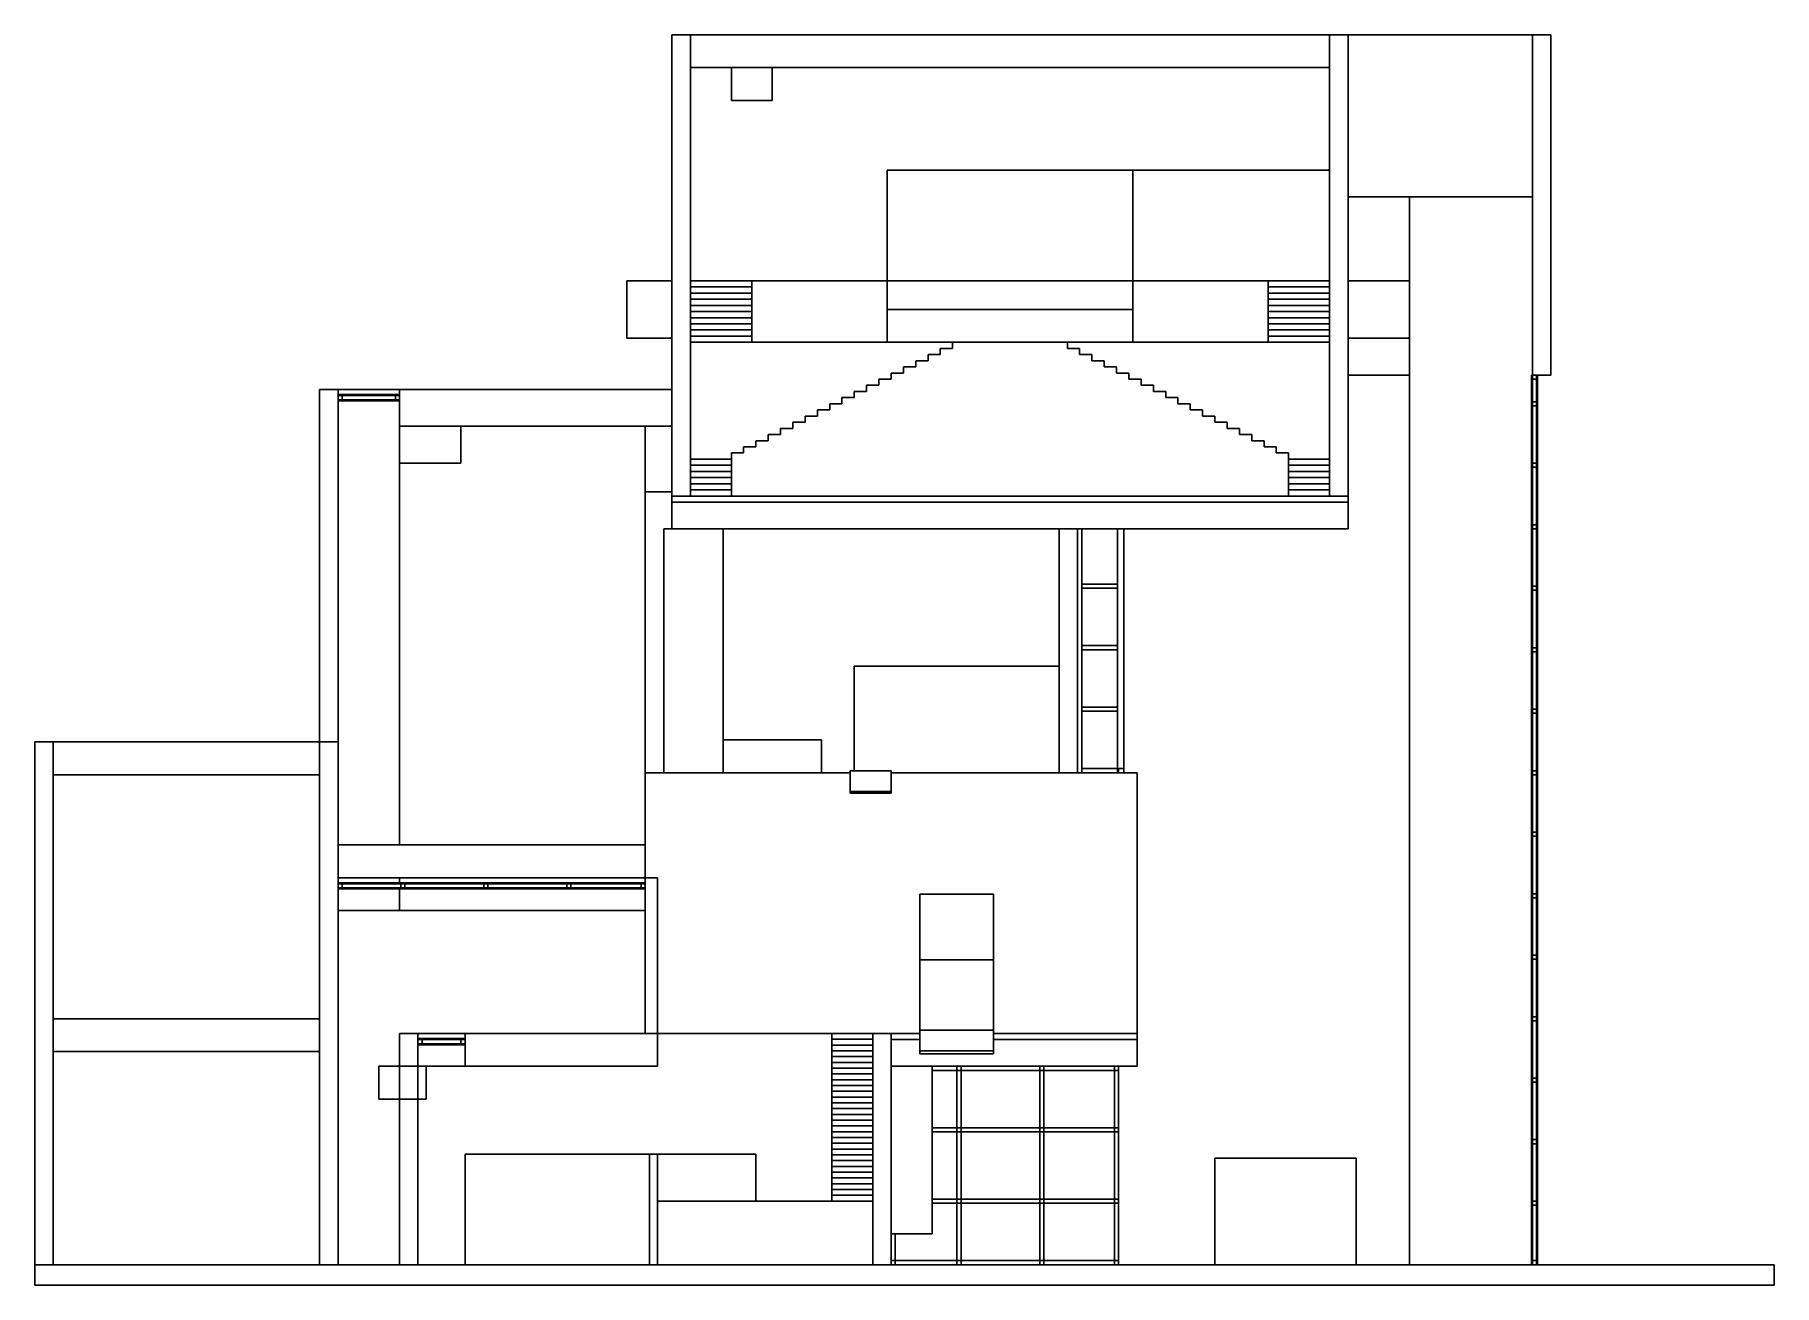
# Model space of a CAD drawing. Extents: x -21225 to 21225, y -15250 to 15250.
import ezdxf

# ---------------------------------------------------------------- set-up
doc = ezdxf.new("R2010")
doc.units = 0
doc.layers.get('0').update_dxf_attribs({"linetype": 'CONTINUOUS'})
doc.layers.add('SECTIONCUTEDGES', color=7, linetype='CONTINUOUS')

msp = doc.modelspace()

# ---------------------------------------------------------------- linework, layer by layer
for p, q in [((-4226, 14450), (-4226, 13650)), ((-3226, 14450), (-3226, 13650)), ((-4226, 13650), (-3226, 13650)), ((-426, 9250), (-426, 11950)), ((5574, 11950), (-426, 11950)), ((5574, 9250), (5574, 11950)), ((5574, 11950), (10374, 11950)), ((12324, 9250), (12324, 11300)), ((-5676, 9250), (-6776, 9250)), ((-6776, 9250), (-6776, 7850)), ((-5226, 9250), (-3726, 9250)), ((-5226, 9100), (-3726, 9100)), ((-3726, 8950), (-5226, 8950)), ((-3726, 9250), (-426, 9250)), ((-3726, 9100), (-3726, 9250)), ((-3726, 8950), (-3726, 9100)), ((-3726, 8800), (-3726, 8950)), ((-426, 8550), (-426, 9250)), ((-426, 9250), (5574, 9250)), ((5574, 9250), (5574, 8550)), ((5574, 9250), (8874, 9250)), ((8874, 9250), (10374, 9250)), ((8874, 9100), (8874, 9250)), ((8874, 9100), (10374, 9100)), ((8874, 8950), (8874, 9100)), ((10374, 8950), (8874, 8950)), ((8874, 8800), (8874, 8950)), ((12324, 9250), (10824, 9250)), ((12324, 7850), (12324, 9250)), ((-3726, 8800), (-5226, 8800)), ((-5226, 8650), (-3726, 8650)), ((-5226, 8500), (-3726, 8500)), ((-3726, 8650), (-3726, 8800)), ((-3726, 8500), (-3726, 8650)), ((-3726, 8350), (-3726, 8500)), ((5574, 8550), (-426, 8550)), ((-426, 7750), (-426, 8550)), ((5574, 7750), (5574, 8550)), ((10374, 8800), (8874, 8800)), ((8874, 8650), (8874, 8800)), ((8874, 8650), (10374, 8650)), ((8874, 8500), (8874, 8650)), ((8874, 8500), (10374, 8500)), ((8874, 8350), (8874, 8500)), ((-5226, 8350), (-3726, 8350)), ((-5226, 8200), (-3726, 8200)), ((-3726, 8200), (-3726, 8350)), ((-3726, 8050), (-3726, 8200)), ((8874, 8350), (10374, 8350)), ((8874, 8200), (8874, 8350)), ((8874, 8200), (10374, 8200)), ((8874, 8050), (8874, 8200)), ((-6776, 7850), (-5676, 7850)), ((-5226, 8050), (-3726, 8050)), ((-5226, 7900), (-3726, 7900)), ((-3726, 7750), (-5226, 7750)), ((-3726, 7900), (-3726, 8050)), ((-3726, 7750), (-3726, 7900)), ((-426, 7750), (-3726, 7750)), ((1174, 7750), (-426, 7750)), ((1174, 7750), (3974, 7750)), ((1174, 7600), (1174, 7750)), ((3974, 7600), (3974, 7750)), ((5574, 7750), (3974, 7750)), ((8874, 7750), (5574, 7750)), ((8874, 8050), (10374, 8050)), ((8874, 7900), (8874, 8050)), ((8874, 7750), (8874, 7900)), ((8874, 7900), (10374, 7900)), ((10374, 7750), (8874, 7750)), ((12324, 7850), (10824, 7850)), ((12324, 6950), (12324, 7850)), ((574, 7300), (274, 7300)), ((274, 7150), (274, 7300)), ((874, 7450), (574, 7450)), ((574, 7300), (574, 7450)), ((1174, 7600), (874, 7600)), ((874, 7450), (874, 7600)), ((3974, 7600), (4274, 7600)), ((4274, 7450), (4274, 7600)), ((4274, 7450), (4574, 7450)), ((4574, 7300), (4574, 7450)), ((4574, 7300), (4874, 7300)), ((4874, 7150), (4874, 7300)), ((-326, 6850), (-626, 6850)), ((-626, 6700), (-626, 6850)), ((-26, 7000), (-326, 7000)), ((-326, 6850), (-326, 7000)), ((274, 7150), (-26, 7150)), ((-26, 7000), (-26, 7150)), ((4874, 7150), (5174, 7150)), ((5174, 7000), (5174, 7150)), ((5174, 7000), (5474, 7000)), ((5474, 6850), (5474, 7000)), ((5474, 6850), (5774, 6850)), ((5774, 6700), (5774, 6850)), ((12324, 6950), (10824, 6950)), ((12324, -14750), (12324, 6950)), ((15300, 6850), (15300, 6300)), ((15450, 6850), (15450, 6300)), ((-13825, 6600), (-12325, 6600)), ((-12425, 6475), (-13725, 6475)), ((-1226, 6400), (-1526, 6400)), ((-1526, 6250), (-1526, 6400)), ((-926, 6550), (-1226, 6550)), ((-1226, 6400), (-1226, 6550)), ((-626, 6700), (-926, 6700)), ((-926, 6550), (-926, 6700)), ((5774, 6700), (6074, 6700)), ((6074, 6550), (6074, 6700)), ((6074, 6550), (6374, 6550)), ((6374, 6400), (6374, 6550)), ((6374, 6400), (6674, 6400)), ((6674, 6250), (6674, 6400)), ((-13725, 6325), (-12425, 6325)), ((-2126, 5950), (-2426, 5950)), ((-2426, 5800), (-2426, 5950)), ((-1826, 6100), (-2126, 6100)), ((-2126, 5950), (-2126, 6100)), ((-1526, 6250), (-1826, 6250)), ((-1826, 6100), (-1826, 6250)), ((6674, 6250), (6974, 6250)), ((6974, 6100), (6974, 6250)), ((6974, 6100), (7274, 6100)), ((7274, 5950), (7274, 6100)), ((7274, 5950), (7574, 5950)), ((7574, 5800), (7574, 5950)), ((15300, 6200), (15300, 4800)), ((15450, 6200), (15450, 4800)), ((-6325, 5700), (-6325, 4100)), ((-2726, 5650), (-3026, 5650)), ((-3026, 5500), (-3026, 5650)), ((-2426, 5800), (-2726, 5800)), ((-2726, 5650), (-2726, 5800)), ((7574, 5800), (7874, 5800)), ((7874, 5650), (7874, 5800)), ((7874, 5650), (8174, 5650)), ((8174, 5500), (8174, 5650)), ((-3626, 5200), (-3926, 5200)), ((-3926, 5050), (-3926, 5200)), ((-3326, 5350), (-3626, 5350)), ((-3626, 5200), (-3626, 5350)), ((-3026, 5500), (-3326, 5500)), ((-3326, 5350), (-3326, 5500)), ((8174, 5500), (8474, 5500)), ((8474, 5350), (8474, 5500)), ((8474, 5350), (8774, 5350)), ((8774, 5200), (8774, 5350)), ((8774, 5200), (9074, 5200)), ((9074, 5050), (9074, 5200)), ((-12325, -4510), (-12325, 4800)), ((-4226, 4900), (-5226, 4900)), ((-4226, 4750), (-5226, 4750)), ((-3926, 5050), (-4226, 5050)), ((-4226, 4900), (-4226, 5050)), ((-4226, 4900), (-4226, 4750)), ((-4226, 4600), (-4226, 4750)), ((9074, 5050), (9374, 5050)), ((9374, 4900), (9374, 5050)), ((9374, 4900), (10374, 4900)), ((9374, 4900), (9374, 4750)), ((10374, 4750), (9374, 4750)), ((9374, 4600), (9374, 4750)), ((15300, 4700), (15300, 3300)), ((15450, 4700), (15450, 3300)), ((-4226, 4600), (-5226, 4600)), ((-4226, 4450), (-5226, 4450)), ((-4226, 4300), (-5226, 4300)), ((-4226, 4450), (-4226, 4600)), ((-4226, 4300), (-4226, 4450)), ((-4226, 4150), (-4226, 4300)), ((9374, 4600), (10374, 4600)), ((9374, 4450), (9374, 4600)), ((9374, 4300), (9374, 4450)), ((10374, 4450), (9374, 4450)), ((9374, 4300), (10374, 4300)), ((9374, 4150), (9374, 4300)), ((-6325, 4100), (-6325, -2750)), ((-5676, 4100), (-6325, 4100)), ((-4226, 4150), (-5226, 4150)), ((-4226, 4000), (-4226, 4150)), ((9374, 4150), (10374, 4150)), ((9374, 4000), (9374, 4150)), ((-5875, 3200), (-5676, 3200)), ((-5875, 3200), (-5875, -2750)), ((-4425, 3200), (-4425, -1950)), ((3775, 3200), (3775, -150)), ((4225, -2750), (4225, 3200)), ((4325, 1850), (4325, 3200)), ((5200, 1850), (5200, 3200)), ((5350, 3200), (5350, -2650)), ((15300, 3200), (15300, 1800)), ((15450, 3200), (15450, 1800)), ((4325, 1850), (4325, 1750)), ((5200, 1850), (4325, 1850)), ((4325, 1750), (5200, 1750)), ((4325, 350), (4325, 1750)), ((5200, 1750), (5200, 1850)), ((5200, 350), (5200, 1750)), ((15300, 1700), (15300, 300)), ((15450, 1700), (15450, 300)), ((4325, 350), (4325, 250)), ((5200, 350), (4325, 350)), ((4325, 250), (5200, 250)), ((4325, -1150), (4325, 250)), ((5200, 250), (5200, 350)), ((5200, -1150), (5200, 250)), ((15300, 200), (15300, -1200)), ((15450, 200), (15450, -1200)), ((-1225, -2704), (-1225, -150)), ((-1225, -150), (3775, -150)), ((3775, -150), (3775, -2750)), ((4325, -1150), (4325, -1250)), ((5200, -1150), (4325, -1150)), ((4325, -1250), (5200, -1250)), ((4325, -2650), (4325, -1250)), ((5200, -1250), (5200, -1150)), ((5200, -2650), (5200, -1250)), ((15300, -1300), (15300, -2700)), ((15450, -1300), (15450, -2700)), ((-2025, -1950), (-4425, -1950)), ((-4425, -1950), (-4425, -2750)), ((-2025, -1950), (-2025, -2750)), ((-5875, -2750), (-6325, -2750)), ((-6325, -4510), (-6325, -2750)), ((-4425, -2750), (-5875, -2750)), ((-2025, -2750), (-4425, -2750)), ((-1325, -2750), (-2025, -2750)), ((3775, -2750), (-325, -2750)), ((4225, -2750), (3775, -2750)), ((4225, -2750), (4325, -2750)), ((4325, -2650), (4325, -2750)), ((5200, -2650), (4325, -2650)), ((4325, -2750), (5200, -2750)), ((5200, -2750), (5200, -2650)), ((5200, -2750), (5220, -2750)), ((5220, -2750), (5220, -2650)), ((5220, -2650), (5225, -2650)), ((5220, -2750), (5225, -2750)), ((5225, -2650), (5350, -2650)), ((5225, -2650), (5225, -2750)), ((5225, -2750), (5350, -2750)), ((5350, -2750), (5350, -2650)), ((5350, -2750), (5675, -2750)), ((5675, -9110), (5675, -2750)), ((15300, -2800), (15300, -4200)), ((15450, -2800), (15450, -4200)), ((-1325, -3250), (-1325, -3204)), ((-1325, -3250), (-325, -3250)), ((-325, -3204), (-325, -3250)), ((-12325, -4510), (-13825, -4510)), ((-6325, -4510), (-12325, -4510)), ((-6325, -5310), (-6325, -4510)), ((15300, -4300), (15300, -5700)), ((15450, -4300), (15450, -5700)), ((-12325, -5310), (-13825, -5310)), ((-12325, -5435), (-13725, -5435)), ((-12325, -5435), (-12325, -5310)), ((-6325, -5310), (-12325, -5310)), ((-12292, -5435), (-12325, -5435)), ((-10267, -5435), (-12192, -5435)), ((-8242, -5435), (-10167, -5435)), ((-6425, -5435), (-8142, -5435)), ((-13725, -5585), (-12325, -5585)), ((-12325, -6110), (-12325, -5585)), ((-12325, -5585), (-12292, -5585)), ((-12192, -5585), (-10267, -5585)), ((-10167, -5585), (-8242, -5585)), ((-8142, -5585), (-6425, -5585)), ((2175, -5710), (375, -5710)), ((375, -5710), (375, -7310)), ((2175, -7310), (2175, -5710)), ((15300, -5800), (15300, -7200)), ((15450, -5800), (15450, -7200)), ((-13825, -6110), (-12325, -6110)), ((-6325, -6110), (-12325, -6110)), ((2175, -7310), (375, -7310)), ((375, -7310), (375, -9032)), ((2175, -9032), (2175, -7310)), ((15300, -7300), (15300, -8700)), ((15450, -7300), (15450, -8700)), ((15300, -8800), (15300, -10200)), ((15450, -8800), (15450, -10200)), ((-10725, -9110), (-11875, -9110)), ((-10825, -9235), (-11775, -9235)), ((-1775, -9110), (-6025, -9110)), ((-1775, -9110), (-775, -9110)), ((-1775, -9110), (-1775, -9251)), ((-1775, -9392), (-1775, -9251)), ((-1775, -9251), (-775, -9251)), ((375, -9110), (-325, -9110)), ((-325, -9260), (375, -9260)), ((5675, -9110), (2175, -9110)), ((2175, -9260), (5675, -9260)), ((5675, -9260), (5675, -9110)), ((5675, -9910), (5675, -9260)), ((-11775, -9385), (-10825, -9385)), ((-1775, -9392), (-775, -9392)), ((-1775, -9533), (-1775, -9392)), ((-1775, -9674), (-1775, -9533)), ((-1775, -9533), (-775, -9533)), ((-1775, -9815), (-1775, -9674)), ((-1775, -9674), (-775, -9674)), ((375, -9610), (375, -9532)), ((375, -9610), (2175, -9610)), ((2175, -9610), (2175, -9532)), ((-11675, -9910), (-10725, -9910)), ((-1775, -9956), (-1775, -9815)), ((-1775, -9815), (-775, -9815)), ((-1775, -10097), (-1775, -9956)), ((-1775, -9956), (-775, -9956)), ((-1775, -10097), (-775, -10097)), ((-1775, -10238), (-1775, -10097)), ((-325, -9910), (675, -9910)), ((675, -9910), (675, -10010)), ((675, -9910), (1279, -9910)), ((675, -10010), (1279, -10010)), ((675, -10010), (675, -11410)), ((1279, -9910), (1379, -9910)), ((1279, -9910), (1279, -10010)), ((1279, -10010), (1379, -10010)), ((1279, -10010), (1279, -11410)), ((1379, -9910), (3304, -9910)), ((1379, -9910), (1379, -10010)), ((1379, -10010), (3304, -10010)), ((1379, -10010), (1379, -11410)), ((3304, -9910), (3404, -9910)), ((3304, -9910), (3304, -10010)), ((3304, -10010), (3404, -10010)), ((3304, -10010), (3304, -11410)), ((3404, -9910), (5125, -9910)), ((3404, -9910), (3404, -10010)), ((3404, -10010), (5125, -10010)), ((3404, -10010), (3404, -11410)), ((5125, -9910), (5225, -9910)), ((5125, -9910), (5125, -10010)), ((5125, -10010), (5225, -10010)), ((5125, -10010), (5125, -11410)), ((5225, -9910), (5675, -9910)), ((5225, -9910), (5225, -10010)), ((5225, -10010), (5225, -11410)), ((-1775, -10379), (-1775, -10238)), ((-1775, -10238), (-775, -10238)), ((-1775, -10520), (-1775, -10379)), ((-1775, -10379), (-775, -10379)), ((-1775, -10661), (-1775, -10520)), ((-1775, -10520), (-775, -10520)), ((15300, -10300), (15300, -11700)), ((15450, -10300), (15450, -11700)), ((-1775, -10802), (-1775, -10661)), ((-1775, -10661), (-775, -10661)), ((-1775, -10802), (-775, -10802)), ((-1775, -10943), (-1775, -10802)), ((-1775, -10943), (-775, -10943)), ((-1775, -11084), (-1775, -10943)), ((-1775, -11225), (-1775, -11084)), ((-1775, -11084), (-775, -11084)), ((-1775, -11366), (-1775, -11225)), ((-1775, -11225), (-775, -11225)), ((-1775, -11366), (-775, -11366)), ((-1775, -11507), (-1775, -11366)), ((675, -11410), (1279, -11410)), ((675, -11410), (675, -11510)), ((1279, -11410), (1379, -11410)), ((1279, -11410), (1279, -11510)), ((1379, -11410), (3304, -11410)), ((1379, -11410), (1379, -11510)), ((3304, -11410), (3404, -11410)), ((3304, -11410), (3304, -11510)), ((3404, -11410), (5125, -11410)), ((3404, -11410), (3404, -11510)), ((5125, -11410), (5225, -11410)), ((5125, -11410), (5125, -11510)), ((5225, -11410), (5225, -11510)), ((-1775, -11507), (-775, -11507)), ((-1775, -11648), (-1775, -11507)), ((-1775, -11648), (-775, -11648)), ((-1775, -11789), (-1775, -11648)), ((-1775, -11789), (-775, -11789)), ((-1775, -11930), (-1775, -11789)), ((675, -11510), (1279, -11510)), ((675, -11510), (675, -13150)), ((1279, -11510), (1279, -13150)), ((1279, -11510), (1379, -11510)), ((1379, -11510), (3304, -11510)), ((1379, -11510), (1379, -13150)), ((3304, -11510), (3404, -11510)), ((3304, -11510), (3304, -13150)), ((3404, -11510), (5125, -11510)), ((3404, -11510), (3404, -13150)), ((5125, -11510), (5225, -11510)), ((5125, -11510), (5125, -13150)), ((5225, -11510), (5225, -13150)), ((15300, -11800), (15300, -13200)), ((15450, -11800), (15450, -13200)), ((-6225, -12050), (-10725, -12050)), ((-10725, -12050), (-10725, -14750)), ((-6025, -12050), (-3625, -12050)), ((-3625, -13199), (-3625, -12050)), ((-1775, -11930), (-775, -11930)), ((-1775, -12071), (-1775, -11930)), ((-1775, -12212), (-1775, -12071)), ((-1775, -12071), (-775, -12071)), ((-1775, -12353), (-1775, -12212)), ((-1775, -12212), (-775, -12212)), ((7575, -14750), (7575, -12150)), ((11025, -12150), (7575, -12150)), ((11025, -14750), (11025, -12150)), ((-1775, -12494), (-1775, -12353)), ((-1775, -12353), (-775, -12353)), ((-1775, -12494), (-775, -12494)), ((-1775, -12635), (-1775, -12494)), ((-1775, -12776), (-1775, -12635)), ((-1775, -12635), (-775, -12635)), ((-1775, -12776), (-775, -12776)), ((-1775, -12917), (-1775, -12776)), ((-1775, -13058), (-1775, -12917)), ((-1775, -12917), (-775, -12917)), ((-1775, -13058), (-1775, -13199)), ((-1775, -13058), (-775, -13058)), ((675, -13150), (1279, -13150)), ((675, -13150), (675, -13250)), ((1279, -13150), (1279, -13250)), ((1279, -13150), (1379, -13150)), ((1379, -13150), (1379, -13250)), ((1379, -13150), (3304, -13150)), ((3304, -13150), (3404, -13150)), ((3304, -13150), (3304, -13250)), ((3404, -13150), (5125, -13150)), ((3404, -13150), (3404, -13250)), ((5125, -13150), (5225, -13150)), ((5125, -13150), (5125, -13250)), ((5225, -13150), (5225, -13250)), ((675, -13250), (1279, -13250)), ((675, -13999), (675, -13250)), ((1279, -13250), (1279, -14650)), ((1279, -13250), (1379, -13250)), ((1379, -13250), (1379, -14650)), ((1379, -13250), (3304, -13250)), ((3304, -13250), (3304, -14650)), ((3304, -13250), (3404, -13250)), ((3404, -13250), (3404, -14650)), ((3404, -13250), (5125, -13250)), ((5125, -13250), (5125, -14650)), ((5125, -13250), (5225, -13250)), ((5225, -13250), (5225, -14650)), ((15300, -13300), (15300, -14650)), ((15450, -13300), (15450, -14650)), ((-325, -13999), (-225, -13999)), ((-225, -13999), (-225, -14650)), ((-225, -13999), (675, -13999)), ((-325, -14650), (-225, -14650)), ((-225, -14650), (-225, -14750)), ((-225, -14650), (1279, -14650)), ((1279, -14650), (1279, -14750)), ((1279, -14650), (1379, -14650)), ((1379, -14650), (1379, -14750)), ((1379, -14650), (3304, -14650)), ((3304, -14650), (3304, -14750)), ((3304, -14650), (3404, -14650)), ((3404, -14650), (3404, -14750)), ((3404, -14650), (5125, -14650)), ((5125, -14650), (5125, -14750)), ((5125, -14650), (5225, -14650)), ((5225, -14650), (5225, -14750))]:
    msp.add_line(p, q)
at = {"layer": 'SECTIONCUTEDGES'}
for p, q in [((-5676, 15250), (-5676, 9250)), ((-5226, 15250), (-5676, 15250)), ((-5226, 15250), (-5226, 14450)), ((-5226, 15250), (10374, 15250)), ((10824, 15250), (10374, 15250)), ((10374, 14450), (10374, 15250)), ((15325, 15250), (10824, 15250)), ((10824, 15250), (10824, 11300)), ((15325, 11300), (15325, 15250)), ((15775, 15250), (15325, 15250)), ((15775, 6950), (15775, 15250)), ((-5226, 9250), (-5226, 14450)), ((-5226, 14450), (-4226, 14450)), ((-4226, 14450), (-3226, 14450)), ((-3226, 14450), (-426, 14450)), ((-426, 14450), (5574, 14450)), ((5574, 14450), (10374, 14450)), ((10374, 14450), (10374, 11950)), ((10374, 11950), (10374, 9250)), ((10824, 11300), (12324, 11300)), ((10824, 9250), (10824, 11300)), ((12324, 11300), (15325, 11300)), ((15325, 11300), (15325, 6950)), ((-5676, 9250), (-5676, 7850)), ((-5226, 9100), (-5226, 9250)), ((-5226, 8950), (-5226, 9100)), ((-5226, 8800), (-5226, 8950)), ((10374, 9250), (10374, 9100)), ((10374, 9100), (10374, 8950)), ((10374, 8950), (10374, 8800)), ((10824, 7850), (10824, 9250)), ((-5226, 8650), (-5226, 8800)), ((-5226, 8500), (-5226, 8650)), ((-5226, 8350), (-5226, 8500)), ((10374, 8800), (10374, 8650)), ((10374, 8650), (10374, 8500)), ((10374, 8500), (10374, 8350)), ((-5226, 8200), (-5226, 8350)), ((-5226, 8050), (-5226, 8200)), ((10374, 8350), (10374, 8200)), ((10374, 8200), (10374, 8050)), ((-5676, 6600), (-5676, 7850)), ((-5226, 7900), (-5226, 8050)), ((-5226, 7750), (-5226, 7900)), ((-5226, 4900), (-5226, 7750)), ((10374, 8050), (10374, 7900)), ((10374, 7900), (10374, 7750)), ((10374, 7750), (10374, 4900)), ((10824, 6950), (10824, 7850)), ((10824, 4000), (10824, 6950)), ((15300, 6950), (15300, 6850)), ((15325, 6950), (15300, 6950)), ((15300, 6850), (15325, 6850)), ((15425, 6950), (15325, 6950)), ((15325, 6950), (15325, 6850)), ((15325, 6850), (15425, 6850)), ((15325, 6850), (15325, 6300)), ((15450, 6950), (15425, 6950)), ((15425, 6850), (15425, 6950)), ((15425, 6850), (15450, 6850)), ((15425, 6300), (15425, 6850)), ((15450, 6850), (15450, 6950)), ((15450, 6950), (15775, 6950)), ((-13825, 6600), (-14275, 6600)), ((-14275, 6600), (-14275, -2000)), ((-13825, 6475), (-13825, 6600)), ((-13725, 6475), (-13825, 6475)), ((-13825, 6475), (-13825, 6450)), ((-13825, 6450), (-13825, 6350)), ((-13725, 6450), (-13825, 6450)), ((-13725, 6450), (-13725, 6475)), ((-13725, 6350), (-13725, 6450)), ((-12425, 6450), (-13725, 6450)), ((-12325, 6475), (-12425, 6475)), ((-12425, 6475), (-12425, 6450)), ((-12425, 6450), (-12425, 6350)), ((-12325, 6450), (-12425, 6450)), ((-12325, 6600), (-12325, 6475)), ((-12325, 6600), (-5676, 6600)), ((-12325, 6450), (-12325, 6475)), ((-12325, 6350), (-12325, 6450)), ((-5676, 5700), (-5676, 6600)), ((-13825, 6350), (-13725, 6350)), ((-13825, 6350), (-13825, 6325)), ((-13825, 6325), (-13725, 6325)), ((-13825, -2000), (-13825, 6325)), ((-13725, 6325), (-13725, 6350)), ((-13725, 6350), (-12425, 6350)), ((-12425, 6350), (-12425, 6325)), ((-12425, 6350), (-12325, 6350)), ((-12425, 6325), (-12325, 6325)), ((-12325, 6325), (-12325, 6350)), ((-12325, 6325), (-12325, 5700)), ((15300, 6300), (15300, 6200)), ((15325, 6300), (15300, 6300)), ((15300, 6200), (15325, 6200)), ((15425, 6300), (15325, 6300)), ((15325, 6300), (15325, 6200)), ((15325, 6200), (15425, 6200)), ((15325, 6200), (15325, 4800)), ((15450, 6300), (15425, 6300)), ((15425, 6200), (15425, 6300)), ((15425, 6200), (15450, 6200)), ((15425, 4800), (15425, 6200)), ((15450, 6200), (15450, 6300)), ((-10825, 5700), (-12325, 5700)), ((-12325, 5700), (-12325, 4800)), ((-10825, 4800), (-10825, 5700)), ((-10825, 5700), (-6325, 5700)), ((-6325, 5700), (-5676, 5700)), ((-5676, 5700), (-5676, 4100)), ((-12325, 4800), (-10825, 4800)), ((-5226, 4750), (-5226, 4900)), ((-5226, 4600), (-5226, 4750)), ((10374, 4900), (10374, 4750)), ((10374, 4750), (10374, 4600)), ((15300, 4800), (15300, 4700)), ((15325, 4800), (15300, 4800)), ((15300, 4700), (15325, 4700)), ((15425, 4800), (15325, 4800)), ((15325, 4800), (15325, 4700)), ((15325, 4700), (15425, 4700)), ((15325, 4700), (15325, 3300)), ((15450, 4800), (15425, 4800)), ((15425, 4700), (15425, 4800)), ((15425, 4700), (15450, 4700)), ((15425, 3300), (15425, 4700)), ((15450, 4700), (15450, 4800)), ((-5226, 4450), (-5226, 4600)), ((-5226, 4300), (-5226, 4450)), ((-5226, 4150), (-5226, 4300)), ((10374, 4600), (10374, 4450)), ((10374, 4450), (10374, 4300)), ((10374, 4300), (10374, 4150)), ((-5676, 4100), (-5676, 4000)), ((-5676, 4000), (-5226, 4000)), ((-5676, 4000), (-5676, 3850)), ((-5676, 3850), (10824, 3850)), ((-5676, 3850), (-5676, 3200)), ((-5226, 4000), (-5226, 4150)), ((-4226, 4000), (-5226, 4000)), ((9374, 4000), (-4226, 4000)), ((10374, 4000), (9374, 4000)), ((10374, 4150), (10374, 4000)), ((10374, 4000), (10824, 4000)), ((10824, 3850), (10824, 4000)), ((10824, 3200), (10824, 3850)), ((-5676, 3200), (-4425, 3200)), ((-4425, 3200), (3775, 3200)), ((3775, 3200), (4225, 3200)), ((4225, 3200), (4325, 3200)), ((4325, 3200), (5200, 3200)), ((5200, 3200), (5350, 3200)), ((5350, 3200), (10824, 3200)), ((15300, 3300), (15300, 3200)), ((15325, 3300), (15300, 3300)), ((15300, 3200), (15325, 3200)), ((15425, 3300), (15325, 3300)), ((15325, 3300), (15325, 3200)), ((15325, 3200), (15425, 3200)), ((15325, 3200), (15325, 1800)), ((15450, 3300), (15425, 3300)), ((15425, 3200), (15425, 3300)), ((15425, 3200), (15450, 3200)), ((15425, 1800), (15425, 3200)), ((15450, 3200), (15450, 3300)), ((15300, 1800), (15300, 1700)), ((15325, 1800), (15300, 1800)), ((15300, 1700), (15325, 1700)), ((15425, 1800), (15325, 1800)), ((15325, 1800), (15325, 1700)), ((15325, 1700), (15425, 1700)), ((15325, 1700), (15325, 300)), ((15450, 1800), (15425, 1800)), ((15425, 1700), (15425, 1800)), ((15425, 1700), (15450, 1700)), ((15425, 300), (15425, 1700)), ((15450, 1700), (15450, 1800)), ((15300, 300), (15300, 200)), ((15325, 300), (15300, 300)), ((15300, 200), (15325, 200)), ((15425, 300), (15325, 300)), ((15325, 300), (15325, 200)), ((15325, 200), (15425, 200)), ((15325, 200), (15325, -1200)), ((15450, 300), (15425, 300)), ((15425, 200), (15425, 300)), ((15425, 200), (15450, 200)), ((15425, -1200), (15425, 200)), ((15450, 200), (15450, 300)), ((15300, -1200), (15300, -1300)), ((15325, -1200), (15300, -1200)), ((15425, -1200), (15325, -1200)), ((15325, -1200), (15325, -1300)), ((15450, -1200), (15425, -1200)), ((15425, -1300), (15425, -1200)), ((15450, -1300), (15450, -1200)), ((15300, -1300), (15325, -1300)), ((15325, -1300), (15425, -1300)), ((15325, -1300), (15325, -2700)), ((15425, -1300), (15450, -1300)), ((15425, -2700), (15425, -1300)), ((-21225, -2000), (-21225, -14750)), ((-20775, -2000), (-21225, -2000)), ((-14275, -2000), (-20775, -2000)), ((-20775, -2000), (-20775, -2800)), ((-14275, -2000), (-13825, -2000)), ((-14275, -2800), (-14275, -2000)), ((-13825, -4510), (-13825, -2000)), ((-20775, -8750), (-20775, -2800)), ((-20775, -2800), (-14275, -2800)), ((-14275, -2800), (-14275, -8750)), ((-1225, -2704), (-1325, -2704)), ((-1325, -2704), (-1325, -2750)), ((-1325, -2750), (-1325, -3204)), ((-325, -2704), (-1225, -2704)), ((-325, -2750), (-325, -2704)), ((-325, -3204), (-325, -2750)), ((15300, -2700), (15300, -2800)), ((15325, -2700), (15300, -2700)), ((15300, -2800), (15325, -2800)), ((15425, -2700), (15325, -2700)), ((15325, -2700), (15325, -2800)), ((15325, -2800), (15425, -2800)), ((15325, -2800), (15325, -4200)), ((15450, -2700), (15425, -2700)), ((15425, -2800), (15425, -2700)), ((15425, -2800), (15450, -2800)), ((15425, -4200), (15425, -2800)), ((15450, -2800), (15450, -2700)), ((-1325, -3204), (-325, -3204)), ((15300, -4200), (15300, -4300)), ((15325, -4200), (15300, -4200)), ((15425, -4200), (15325, -4200)), ((15325, -4200), (15325, -4300)), ((15450, -4200), (15425, -4200)), ((15425, -4300), (15425, -4200)), ((15450, -4300), (15450, -4200)), ((-13825, -5310), (-13825, -4510)), ((15300, -4300), (15325, -4300)), ((15325, -4300), (15425, -4300)), ((15325, -4300), (15325, -5700)), ((15425, -4300), (15450, -4300)), ((15425, -5700), (15425, -4300)), ((-13825, -5435), (-13825, -5310)), ((-13725, -5435), (-13825, -5435)), ((-13825, -5435), (-13825, -5460)), ((-13825, -5460), (-13825, -5560)), ((-13725, -5460), (-13825, -5460)), ((-13725, -5460), (-13725, -5435)), ((-13725, -5560), (-13725, -5460)), ((-12292, -5460), (-13725, -5460)), ((-12192, -5435), (-12292, -5435)), ((-12292, -5435), (-12292, -5460)), ((-12292, -5460), (-12292, -5560)), ((-12192, -5460), (-12292, -5460)), ((-12192, -5460), (-12192, -5435)), ((-12192, -5560), (-12192, -5460)), ((-10267, -5460), (-12192, -5460)), ((-10167, -5435), (-10267, -5435)), ((-10267, -5435), (-10267, -5460)), ((-10267, -5460), (-10267, -5560)), ((-10167, -5460), (-10267, -5460)), ((-10167, -5460), (-10167, -5435)), ((-10167, -5560), (-10167, -5460)), ((-8242, -5460), (-10167, -5460)), ((-8142, -5435), (-8242, -5435)), ((-8242, -5435), (-8242, -5460)), ((-8242, -5460), (-8242, -5560)), ((-8142, -5460), (-8242, -5460)), ((-8142, -5460), (-8142, -5435)), ((-8142, -5560), (-8142, -5460)), ((-6425, -5460), (-8142, -5460)), ((-6325, -5435), (-6425, -5435)), ((-6425, -5435), (-6425, -5460)), ((-6425, -5460), (-6425, -5560)), ((-6325, -5460), (-6425, -5460)), ((-6025, -5310), (-6325, -5310)), ((-6325, -5310), (-6325, -5435)), ((-6325, -5460), (-6325, -5435)), ((-6325, -5560), (-6325, -5460)), ((-6025, -9110), (-6025, -5310)), ((-13825, -5560), (-13725, -5560)), ((-13825, -5560), (-13825, -5585)), ((-13825, -6110), (-13825, -5585)), ((-13825, -5585), (-13725, -5585)), ((-13725, -5585), (-13725, -5560)), ((-13725, -5560), (-12292, -5560)), ((-12292, -5560), (-12292, -5585)), ((-12292, -5560), (-12192, -5560)), ((-12292, -5585), (-12192, -5585)), ((-12192, -5585), (-12192, -5560)), ((-12192, -5560), (-10267, -5560)), ((-10267, -5560), (-10267, -5585)), ((-10267, -5560), (-10167, -5560)), ((-10267, -5585), (-10167, -5585)), ((-10167, -5585), (-10167, -5560)), ((-10167, -5560), (-8242, -5560)), ((-8242, -5560), (-8242, -5585)), ((-8242, -5560), (-8142, -5560)), ((-8242, -5585), (-8142, -5585)), ((-8142, -5585), (-8142, -5560)), ((-8142, -5560), (-6425, -5560)), ((-6425, -5560), (-6425, -5585)), ((-6425, -5560), (-6325, -5560)), ((-6425, -5585), (-6325, -5585)), ((-6325, -5585), (-6325, -5560)), ((-6325, -5585), (-6325, -6110)), ((15300, -5700), (15300, -5800)), ((15325, -5700), (15300, -5700)), ((15300, -5800), (15325, -5800)), ((15425, -5700), (15325, -5700)), ((15325, -5700), (15325, -5800)), ((15325, -5800), (15425, -5800)), ((15325, -5800), (15325, -7200)), ((15450, -5700), (15425, -5700)), ((15425, -5800), (15425, -5700)), ((15425, -5800), (15450, -5800)), ((15425, -7200), (15425, -5800)), ((15450, -5800), (15450, -5700)), ((-13825, -14750), (-13825, -6110)), ((-6325, -9110), (-6325, -6110)), ((15300, -7200), (15300, -7300)), ((15325, -7200), (15300, -7200)), ((15425, -7200), (15325, -7200)), ((15325, -7200), (15325, -7300)), ((15450, -7200), (15425, -7200)), ((15425, -7300), (15425, -7200)), ((15450, -7300), (15450, -7200)), ((15300, -7300), (15325, -7300)), ((15325, -7300), (15425, -7300)), ((15325, -7300), (15325, -8700)), ((15425, -7300), (15450, -7300)), ((15425, -8700), (15425, -7300)), ((-14275, -8750), (-20775, -8750)), ((-20775, -8750), (-20775, -9550)), ((-14275, -9550), (-14275, -8750)), ((15300, -8700), (15300, -8800)), ((15325, -8700), (15300, -8700)), ((15300, -8800), (15325, -8800)), ((15425, -8700), (15325, -8700)), ((15325, -8700), (15325, -8800)), ((15325, -8800), (15425, -8800)), ((15325, -8800), (15325, -10200)), ((15450, -8700), (15425, -8700)), ((15425, -8800), (15425, -8700)), ((15425, -8800), (15450, -8800)), ((15425, -10200), (15425, -8800)), ((15450, -8800), (15450, -8700)), ((-12325, -9110), (-12325, -9910)), ((-11875, -9110), (-12325, -9110)), ((-11875, -9235), (-11875, -9110)), ((-11775, -9235), (-11875, -9235)), ((-11875, -9235), (-11875, -9260)), ((-11875, -9260), (-11875, -9360)), ((-11775, -9260), (-11875, -9260)), ((-11775, -9260), (-11775, -9235)), ((-11775, -9360), (-11775, -9260)), ((-10825, -9260), (-11775, -9260)), ((-10725, -9235), (-10825, -9235)), ((-10825, -9235), (-10825, -9260)), ((-10825, -9260), (-10825, -9360)), ((-10725, -9260), (-10825, -9260)), ((-10725, -9110), (-10725, -9235)), ((-6325, -9110), (-10725, -9110)), ((-10725, -9260), (-10725, -9235)), ((-10725, -9360), (-10725, -9260)), ((-6325, -9110), (-6025, -9110)), ((-6025, -9910), (-6025, -9110)), ((-775, -9110), (-775, -9251)), ((-325, -9110), (-775, -9110)), ((-775, -9251), (-775, -9392)), ((-325, -9260), (-325, -9110)), ((-325, -9910), (-325, -9260)), ((2175, -9032), (375, -9032)), ((375, -9032), (375, -9110)), ((375, -9110), (375, -9260)), ((375, -9260), (375, -9532)), ((2175, -9110), (2175, -9032)), ((2175, -9260), (2175, -9110)), ((2175, -9532), (2175, -9260)), ((-20775, -14750), (-20775, -9550)), ((-20775, -9550), (-14275, -9550)), ((-14275, -9550), (-14275, -14750)), ((-11875, -9360), (-11775, -9360)), ((-11875, -9360), (-11875, -9385)), ((-11875, -9385), (-11775, -9385)), ((-11875, -9910), (-11875, -9385)), ((-11775, -9385), (-11775, -9360)), ((-11775, -9360), (-10825, -9360)), ((-10825, -9360), (-10825, -9385)), ((-10825, -9360), (-10725, -9360)), ((-10825, -9385), (-10725, -9385)), ((-10725, -9385), (-10725, -9360)), ((-10725, -9385), (-10725, -9910)), ((-775, -9392), (-775, -9533)), ((-775, -9533), (-775, -9674)), ((-775, -9674), (-775, -9815)), ((375, -9532), (2175, -9532)), ((-12825, -9910), (-12825, -10710)), ((-12325, -9910), (-12825, -9910)), ((-12325, -9910), (-12325, -10710)), ((-11875, -9910), (-12325, -9910)), ((-11675, -9910), (-11875, -9910)), ((-11875, -10710), (-11875, -9910)), ((-11675, -10710), (-11675, -9910)), ((-10725, -9910), (-6325, -9910)), ((-6325, -9910), (-6025, -9910)), ((-775, -9815), (-775, -9956)), ((-775, -9956), (-775, -10097)), ((-775, -10097), (-775, -10238)), ((-325, -13999), (-325, -9910)), ((-775, -10238), (-775, -10379)), ((-775, -10379), (-775, -10520)), ((-775, -10520), (-775, -10661)), ((15300, -10200), (15300, -10300)), ((15325, -10200), (15300, -10200)), ((15300, -10300), (15325, -10300)), ((15425, -10200), (15325, -10200)), ((15325, -10200), (15325, -10300)), ((15325, -10300), (15425, -10300)), ((15325, -10300), (15325, -11700)), ((15450, -10200), (15425, -10200)), ((15425, -10300), (15425, -10200)), ((15425, -10300), (15450, -10300)), ((15425, -11700), (15425, -10300)), ((15450, -10300), (15450, -10200)), ((-12825, -10710), (-12325, -10710)), ((-12325, -10710), (-12325, -14750)), ((-12325, -10710), (-11875, -10710)), ((-11875, -10710), (-11675, -10710)), ((-11875, -14750), (-11875, -10710)), ((-775, -10661), (-775, -10802)), ((-775, -10802), (-775, -10943)), ((-775, -10943), (-775, -11084)), ((-775, -11084), (-775, -11225)), ((-775, -11225), (-775, -11366)), ((-775, -11366), (-775, -11507)), ((-775, -11507), (-775, -11648)), ((-775, -11648), (-775, -11789)), ((-775, -11789), (-775, -11930)), ((15300, -11700), (15300, -11800)), ((15325, -11700), (15300, -11700)), ((15300, -11800), (15325, -11800)), ((15425, -11700), (15325, -11700)), ((15325, -11700), (15325, -11800)), ((15325, -11800), (15425, -11800)), ((15325, -11800), (15325, -13200)), ((15450, -11700), (15425, -11700)), ((15425, -11800), (15425, -11700)), ((15425, -11800), (15450, -11800)), ((15425, -13200), (15425, -11800)), ((15450, -11800), (15450, -11700)), ((-6225, -12050), (-6225, -14750)), ((-6025, -12050), (-6225, -12050)), ((-6025, -13199), (-6025, -12050)), ((-775, -11930), (-775, -12071)), ((-775, -12071), (-775, -12212)), ((-775, -12212), (-775, -12353)), ((-775, -12353), (-775, -12494)), ((-775, -12494), (-775, -12635)), ((-775, -12635), (-775, -12776)), ((-775, -12776), (-775, -12917)), ((-775, -12917), (-775, -13058)), ((-775, -13058), (-775, -13199)), ((-6025, -13199), (-6025, -14750)), ((-3625, -13199), (-6025, -13199)), ((-1775, -13199), (-3625, -13199)), ((-775, -13199), (-1775, -13199)), ((-775, -14750), (-775, -13199)), ((15300, -13200), (15300, -13300)), ((15325, -13200), (15300, -13200)), ((15300, -13300), (15325, -13300)), ((15425, -13200), (15325, -13200)), ((15325, -13200), (15325, -13300)), ((15325, -13300), (15425, -13300)), ((15325, -13300), (15325, -14650)), ((15450, -13200), (15425, -13200)), ((15425, -13300), (15425, -13200)), ((15425, -13300), (15450, -13300)), ((15425, -14650), (15425, -13300)), ((15450, -13300), (15450, -13200)), ((-325, -14650), (-325, -13999)), ((-21225, -14750), (-21225, -15250)), ((-21225, -14750), (-20775, -14750)), ((-14275, -14750), (-20775, -14750)), ((-14275, -14750), (-13825, -14750)), ((-12325, -14750), (-13825, -14750)), ((-12325, -14750), (-11875, -14750)), ((-10725, -14750), (-11875, -14750)), ((-6225, -14750), (-10725, -14750)), ((-6225, -14750), (-6025, -14750)), ((-6025, -14750), (-775, -14750)), ((-775, -14750), (-325, -14750)), ((-325, -14750), (-325, -14650)), ((-225, -14750), (-325, -14750)), ((1279, -14750), (-225, -14750)), ((1379, -14750), (1279, -14750)), ((3304, -14750), (1379, -14750)), ((3404, -14750), (3304, -14750)), ((5125, -14750), (3404, -14750)), ((5225, -14750), (5125, -14750)), ((7575, -14750), (5225, -14750)), ((11025, -14750), (7575, -14750)), ((12324, -14750), (11025, -14750)), ((15300, -14750), (12324, -14750)), ((15300, -14650), (15300, -14750)), ((15325, -14650), (15300, -14650)), ((15300, -14750), (15325, -14750)), ((15425, -14650), (15325, -14650)), ((15325, -14650), (15325, -14750)), ((15325, -14750), (15425, -14750)), ((15450, -14650), (15425, -14650)), ((15425, -14750), (15425, -14650)), ((15425, -14750), (15450, -14750)), ((15450, -14750), (15450, -14650)), ((21225, -14750), (15450, -14750)), ((21225, -15250), (21225, -14750)), ((-21225, -15250), (21225, -15250))]:
    msp.add_line(p, q, dxfattribs=at)

doc.saveas('drawing.dxf')
